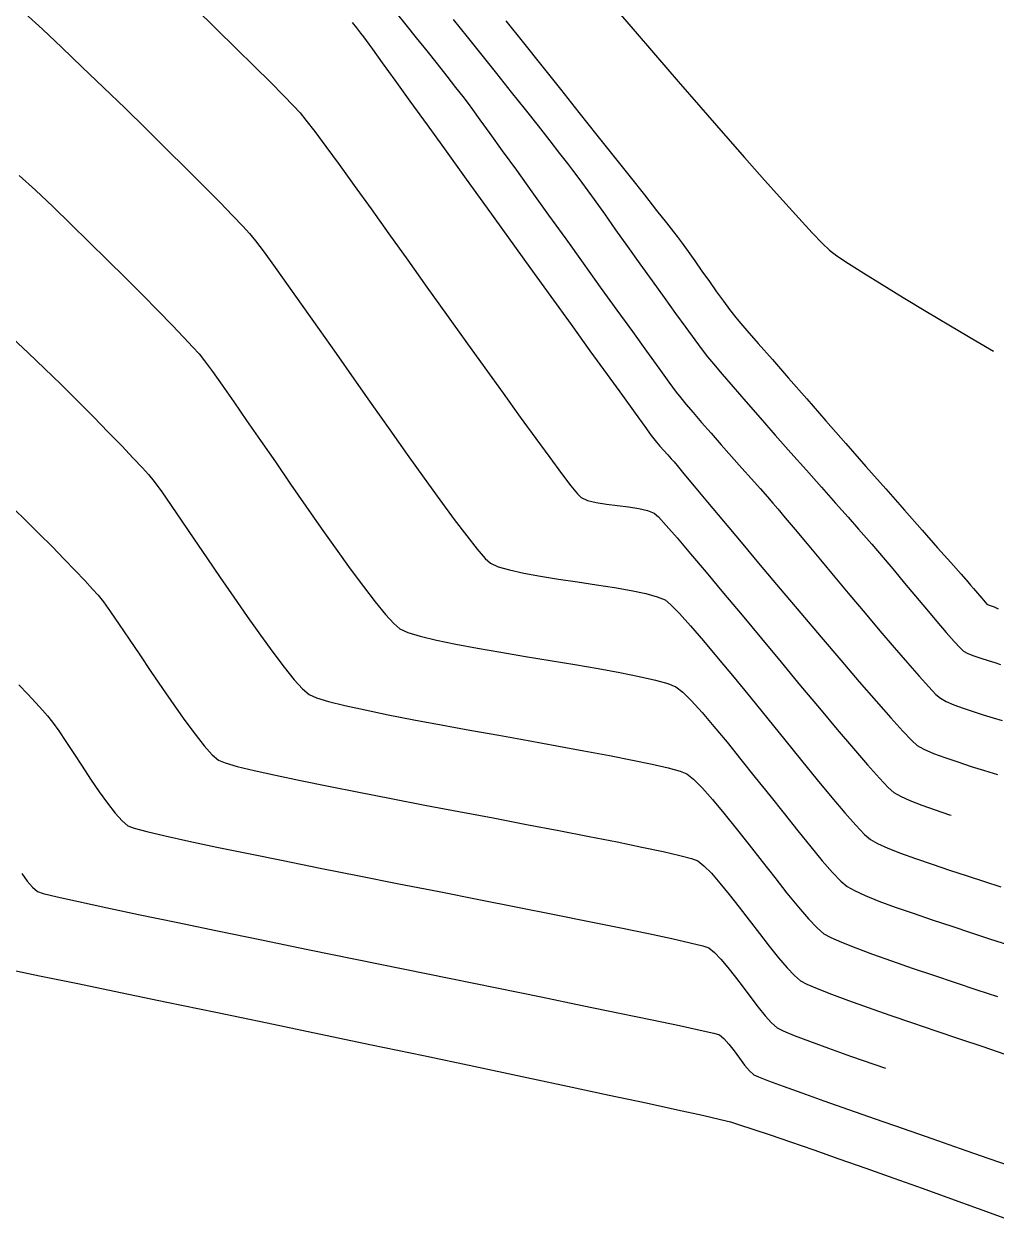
# Model space of a CAD drawing. Header units: metres. Extents: x 708868 to 711043, y 5411316 to 5413138.
# Drawn here: x 709270.6 to 709368.5, y 5411339 to 5411459.2 of the extents above; entities that cross this region are included whole.
import ezdxf

# ---------------------------------------------------------------- set-up
doc = ezdxf.new("R2010")
doc.units = ezdxf.units.M
for name, color, linetype in [('Rionegro 2010_Contours', 7, 'Continuous'), ('Rionegro 2014_Contours', 7, 'Continuous'), ('Rionegro 2018_Contours', 7, 'Continuous')]:
    doc.layers.add(name, color=color, linetype=linetype)

msp = doc.modelspace()

# ---------------------------------------------------------------- linework, layer by layer
at = {"layer": 'Rionegro 2010_Contours'}
for points in [[(709270.72, 5411460.26, 229), (709272.5, 5411458.62, 229), (709274.45, 5411456.79, 229), (709276.52, 5411454.82, 229), (709278.66, 5411452.77, 229), (709280.83, 5411450.67, 229), (709282.97, 5411448.58, 229), (709285.04, 5411446.54, 229), (709286.99, 5411444.6, 229), (709288.78, 5411442.81, 229), (709290.36, 5411441.22, 229), (709291.69, 5411439.86, 229), (709292.7, 5411438.8, 229), (709293.37, 5411438.07, 229), (709293.96, 5411437.34, 229), (709294.83, 5411436.18, 229), (709295.94, 5411434.65, 229), (709297.26, 5411432.81, 229), (709298.74, 5411430.72, 229), (709300.36, 5411428.42, 229), (709302.08, 5411425.98, 229), (709303.86, 5411423.44, 229), (709305.67, 5411420.86, 229), (709307.48, 5411418.3, 229), (709309.25, 5411415.81, 229), (709310.95, 5411413.44, 229), (709312.54, 5411411.25, 229), (709313.98, 5411409.29, 229), (709315.25, 5411407.62, 229), (709316.3, 5411406.29, 229), (709317.1, 5411405.36, 229), (709317.63, 5411404.87, 229), (709318.39, 5411404.53, 229), (709319.54, 5411404.2, 229), (709320.98, 5411403.88, 229), (709322.66, 5411403.58, 229), (709324.48, 5411403.29, 229), (709326.38, 5411403, 229), (709328.29, 5411402.71, 229), (709330.12, 5411402.42, 229), (709331.8, 5411402.13, 229), (709333.26, 5411401.83, 229), (709334.42, 5411401.51, 229), (709335.2, 5411401.18, 229), (709335.79, 5411400.7, 229), (709336.66, 5411399.82, 229), (709337.77, 5411398.58, 229), (709339.08, 5411397.06, 229), (709340.56, 5411395.3, 229), (709342.15, 5411393.37, 229), (709343.83, 5411391.32, 229), (709345.54, 5411389.21, 229), (709347.26, 5411387.09, 229), (709348.93, 5411385.03, 229), (709350.53, 5411383.09, 229), (709352, 5411381.31, 229), (709353.32, 5411379.76, 229), (709354.43, 5411378.5, 229), (709355.3, 5411377.58, 229), (709355.88, 5411377.07, 229), (709356.6, 5411376.67, 229), (709357.63, 5411376.2, 229), (709358.93, 5411375.69, 229), (709360.44, 5411375.14, 229), (709362.1, 5411374.57, 229), (709363.84, 5411373.99, 229), (709365.62, 5411373.41, 229), (709367.36, 5411372.84, 229), (709369.03, 5411372.31, 229)], [(709308.13, 5411460.28, 232), (709309.1, 5411459.07, 232), (709310.14, 5411457.78, 232), (709311.21, 5411456.45, 232), (709312.25, 5411455.13, 232), (709313.23, 5411453.89, 232), (709314.11, 5411452.78, 232), (709314.84, 5411451.85, 232), (709315.37, 5411451.15, 232), (709315.81, 5411450.55, 232), (709316.56, 5411449.52, 232), (709317.57, 5411448.12, 232), (709318.81, 5411446.4, 232), (709320.24, 5411444.43, 232), (709321.8, 5411442.25, 232), (709323.47, 5411439.92, 232), (709325.2, 5411437.52, 232), (709326.95, 5411435.08, 232), (709328.68, 5411432.68, 232), (709330.35, 5411430.36, 232), (709331.91, 5411428.19, 232), (709333.34, 5411426.22, 232), (709334.57, 5411424.51, 232), (709335.59, 5411423.12, 232), (709336.34, 5411422.1, 232), (709336.78, 5411421.52, 232), (709337.31, 5411420.88, 232), (709338.02, 5411420.04, 232), (709338.88, 5411419.05, 232), (709339.84, 5411417.96, 232), (709340.87, 5411416.8, 232), (709341.91, 5411415.62, 232), (709342.94, 5411414.46, 232), (709343.91, 5411413.37, 232), (709344.78, 5411412.39, 232), (709345.51, 5411411.57, 232), (709346.07, 5411410.94, 232), (709346.55, 5411410.37, 232), (709347.31, 5411409.46, 232), (709348.31, 5411408.26, 232), (709349.51, 5411406.83, 232), (709350.85, 5411405.22, 232), (709352.3, 5411403.48, 232), (709353.81, 5411401.68, 232), (709355.35, 5411399.86, 232), (709356.85, 5411398.08, 232), (709358.29, 5411396.39, 232), (709359.62, 5411394.85, 232), (709360.79, 5411393.52, 232), (709361.76, 5411392.44, 232), (709362.49, 5411391.68, 232), (709362.93, 5411391.28, 232), (709363.52, 5411390.95, 232), (709364.3, 5411390.61, 232), (709365.22, 5411390.28, 232), (709366.22, 5411389.95, 232), (709367.25, 5411389.63, 232), (709368.24, 5411389.33, 232), (709369.15, 5411389.05, 232)], [(709303.7, 5411459.3, 231), (709304.13, 5411458.76, 231), (709304.53, 5411458.25, 231), (709304.84, 5411457.85, 231), (709305.1, 5411457.49, 231), (709305.74, 5411456.61, 231), (709306.72, 5411455.26, 231), (709307.99, 5411453.5, 231), (709309.51, 5411451.39, 231), (709311.24, 5411448.99, 231), (709313.15, 5411446.35, 231), (709315.17, 5411443.54, 231), (709317.29, 5411440.62, 231), (709319.44, 5411437.63, 231), (709321.6, 5411434.65, 231), (709323.71, 5411431.72, 231), (709325.74, 5411428.91, 231), (709327.64, 5411426.27, 231), (709329.38, 5411423.87, 231), (709330.91, 5411421.76, 231), (709332.18, 5411419.99, 231), (709333.16, 5411418.64, 231), (709333.81, 5411417.75, 231), (709334.07, 5411417.39, 231), (709334.34, 5411417.07, 231), (709334.69, 5411416.67, 231), (709335.08, 5411416.22, 231), (709335.48, 5411415.78, 231), (709335.83, 5411415.38, 231), (709336.11, 5411415.07, 231), (709336.41, 5411414.72, 231), (709337.11, 5411413.88, 231), (709338.15, 5411412.63, 231), (709339.49, 5411411.02, 231), (709341.08, 5411409.12, 231), (709342.87, 5411406.99, 231), (709344.79, 5411404.69, 231), (709346.81, 5411402.3, 231), (709348.87, 5411399.86, 231), (709350.91, 5411397.45, 231), (709352.89, 5411395.12, 231), (709354.76, 5411392.95, 231), (709356.46, 5411390.99, 231), (709357.95, 5411389.3, 231), (709359.16, 5411387.96, 231), (709360.06, 5411387.02, 231), (709360.58, 5411386.54, 231), (709361.27, 5411386.15, 231), (709362.23, 5411385.74, 231), (709363.39, 5411385.31, 231), (709364.68, 5411384.87, 231), (709366.03, 5411384.43, 231), (709367.39, 5411384.01, 231), (709368.68, 5411383.6, 231)], [(709313.87, 5411459.61, 233), (709315.28, 5411457.85, 233), (709316.75, 5411456.02, 233), (709318.23, 5411454.16, 233), (709319.7, 5411452.31, 233), (709321.11, 5411450.54, 233), (709322.42, 5411448.89, 233), (709323.59, 5411447.4, 233), (709324.59, 5411446.13, 233), (709325.37, 5411445.13, 233), (709325.9, 5411444.45, 233), (709326.43, 5411443.74, 233), (709327.16, 5411442.73, 233), (709328.06, 5411441.49, 233), (709329.09, 5411440.04, 233), (709330.23, 5411438.45, 233), (709331.43, 5411436.77, 233), (709332.67, 5411435.03, 233), (709333.91, 5411433.3, 233), (709335.12, 5411431.61, 233), (709336.26, 5411430.03, 233), (709337.3, 5411428.59, 233), (709338.2, 5411427.35, 233), (709338.94, 5411426.35, 233), (709339.48, 5411425.65, 233), (709340.07, 5411424.94, 233), (709340.94, 5411423.92, 233), (709342.05, 5411422.64, 233), (709343.35, 5411421.15, 233), (709344.78, 5411419.52, 233), (709346.31, 5411417.78, 233), (709347.88, 5411416, 233), (709349.45, 5411414.23, 233), (709350.96, 5411412.53, 233), (709352.37, 5411410.94, 233), (709353.63, 5411409.52, 233), (709354.69, 5411408.32, 233), (709355.5, 5411407.4, 233), (709356.02, 5411406.81, 233), (709356.59, 5411406.14, 233), (709357.36, 5411405.22, 233), (709358.3, 5411404.1, 233), (709359.33, 5411402.86, 233), (709360.42, 5411401.56, 233), (709361.52, 5411400.26, 233), (709362.57, 5411399.02, 233), (709363.52, 5411397.91, 233), (709364.32, 5411397, 233), (709364.92, 5411396.35, 233), (709365.27, 5411396.02, 233), (709365.71, 5411395.78, 233), (709366.31, 5411395.55, 233), (709367, 5411395.31, 233), (709367.73, 5411395.09, 233), (709368.41, 5411394.88, 233), (709369, 5411394.69, 233)], [(709319.16, 5411459.48, 234), (709320.94, 5411457.25, 234), (709322.79, 5411454.94, 234), (709324.67, 5411452.59, 234), (709326.53, 5411450.24, 234), (709328.35, 5411447.96, 234), (709330.08, 5411445.78, 234), (709331.68, 5411443.76, 234), (709333.12, 5411441.95, 234), (709334.35, 5411440.39, 234), (709335.34, 5411439.14, 234), (709336.05, 5411438.24, 234), (709336.43, 5411437.75, 234), (709336.92, 5411437.09, 234), (709337.52, 5411436.26, 234), (709338.2, 5411435.31, 234), (709338.92, 5411434.28, 234), (709339.67, 5411433.23, 234), (709340.4, 5411432.2, 234), (709341.08, 5411431.26, 234), (709341.69, 5411430.43, 234), (709342.19, 5411429.78, 234), (709342.62, 5411429.26, 234), (709343.44, 5411428.31, 234), (709344.59, 5411427, 234), (709346.01, 5411425.37, 234), (709347.65, 5411423.49, 234), (709349.47, 5411421.42, 234), (709351.41, 5411419.21, 234), (709353.42, 5411416.93, 234), (709355.44, 5411414.63, 234), (709357.43, 5411412.38, 234), (709359.33, 5411410.22, 234), (709361.09, 5411408.22, 234), (709362.65, 5411406.44, 234), (709363.98, 5411404.94, 234), (709365.01, 5411403.77, 234), (709365.69, 5411403, 234), (709365.97, 5411402.68, 234), (709366.27, 5411402.33, 234), (709366.67, 5411401.85, 234), (709367.09, 5411401.35, 234), (709367.43, 5411400.95, 234), (709367.62, 5411400.76, 234), (709367.85, 5411400.66, 234), (709368.14, 5411400.56, 234), (709368.36, 5411400.49, 234), (709368.54, 5411400.4, 234), (709368.75, 5411400.28, 234)], [(709270.15, 5411443.92, 228), (709271.79, 5411442.42, 228), (709273.54, 5411440.77, 228), (709275.37, 5411439.02, 228), (709277.22, 5411437.21, 228), (709279.07, 5411435.39, 228), (709280.87, 5411433.6, 228), (709282.58, 5411431.88, 228), (709284.16, 5411430.27, 228), (709285.56, 5411428.84, 228), (709286.74, 5411427.6, 228), (709287.66, 5411426.62, 228), (709288.28, 5411425.94, 228), (709288.84, 5411425.24, 228), (709289.63, 5411424.17, 228), (709290.62, 5411422.79, 228), (709291.77, 5411421.14, 228), (709293.07, 5411419.26, 228), (709294.47, 5411417.22, 228), (709295.96, 5411415.07, 228), (709297.49, 5411412.85, 228), (709299.04, 5411410.61, 228), (709300.58, 5411408.41, 228), (709302.08, 5411406.3, 228), (709303.5, 5411404.32, 228), (709304.83, 5411402.53, 228), (709306.02, 5411400.98, 228), (709307.05, 5411399.72, 228), (709307.88, 5411398.8, 228), (709308.5, 5411398.27, 228), (709309.3, 5411397.9, 228), (709310.56, 5411397.52, 228), (709312.19, 5411397.13, 228), (709314.14, 5411396.73, 228), (709316.32, 5411396.32, 228), (709318.68, 5411395.91, 228), (709321.15, 5411395.5, 228), (709323.65, 5411395.08, 228), (709326.11, 5411394.68, 228), (709328.47, 5411394.27, 228), (709330.66, 5411393.88, 228), (709332.6, 5411393.49, 228), (709334.24, 5411393.12, 228), (709335.5, 5411392.76, 228), (709336.3, 5411392.42, 228), (709336.98, 5411391.9, 228), (709337.86, 5411391.03, 228), (709338.93, 5411389.86, 228), (709340.13, 5411388.46, 228), (709341.45, 5411386.86, 228), (709342.85, 5411385.13, 228), (709344.29, 5411383.32, 228), (709345.75, 5411381.49, 228), (709347.19, 5411379.67, 228), (709348.57, 5411377.94, 228), (709349.87, 5411376.34, 228), (709351.04, 5411374.93, 228), (709352.07, 5411373.75, 228), (709352.91, 5411372.87, 228), (709353.53, 5411372.33, 228), (709354.27, 5411371.92, 228), (709355.36, 5411371.43, 228), (709356.75, 5411370.87, 228), (709358.37, 5411370.27, 228), (709360.18, 5411369.64, 228), (709362.1, 5411368.99, 228), (709364.08, 5411368.33, 228), (709366.06, 5411367.68, 228), (709367.99, 5411367.05, 228), (709369.8, 5411366.46, 228)], [(709269.52, 5411427.5, 227), (709271.07, 5411426.05, 227), (709272.71, 5411424.49, 227), (709274.38, 5411422.86, 227), (709276.04, 5411421.22, 227), (709277.64, 5411419.6, 227), (709279.14, 5411418.07, 227), (709280.5, 5411416.68, 227), (709281.65, 5411415.47, 227), (709282.57, 5411414.49, 227), (709283.2, 5411413.8, 227), (709283.75, 5411413.1, 227), (709284.52, 5411412.05, 227), (709285.46, 5411410.7, 227), (709286.55, 5411409.11, 227), (709287.76, 5411407.34, 227), (709289.05, 5411405.43, 227), (709290.4, 5411403.45, 227), (709291.77, 5411401.46, 227), (709293.13, 5411399.5, 227), (709294.45, 5411397.63, 227), (709295.7, 5411395.91, 227), (709296.85, 5411394.4, 227), (709297.86, 5411393.15, 227), (709298.71, 5411392.22, 227), (709299.37, 5411391.66, 227), (709300.09, 5411391.34, 227), (709301.31, 5411390.97, 227), (709302.96, 5411390.56, 227), (709304.99, 5411390.11, 227), (709307.32, 5411389.63, 227), (709309.89, 5411389.13, 227), (709312.65, 5411388.61, 227), (709315.53, 5411388.09, 227), (709318.47, 5411387.56, 227), (709321.41, 5411387.03, 227), (709324.29, 5411386.51, 227), (709327.04, 5411386, 227), (709329.6, 5411385.52, 227), (709331.91, 5411385.07, 227), (709333.91, 5411384.65, 227), (709335.53, 5411384.27, 227), (709336.71, 5411383.94, 227), (709337.4, 5411383.67, 227), (709338.08, 5411383.13, 227), (709338.96, 5411382.25, 227), (709339.99, 5411381.09, 227), (709341.14, 5411379.71, 227), (709342.37, 5411378.17, 227), (709343.66, 5411376.54, 227), (709344.97, 5411374.87, 227), (709346.25, 5411373.23, 227), (709347.48, 5411371.67, 227), (709348.63, 5411370.27, 227), (709349.65, 5411369.08, 227), (709350.52, 5411368.17, 227), (709351.19, 5411367.59, 227), (709351.89, 5411367.2, 227), (709352.98, 5411366.72, 227), (709354.41, 5411366.15, 227), (709356.11, 5411365.52, 227), (709358.02, 5411364.84, 227), (709360.08, 5411364.13, 227), (709362.24, 5411363.4, 227), (709364.43, 5411362.67, 227), (709366.59, 5411361.95, 227), (709368.67, 5411361.26, 227)], [(709269.56, 5411410.41, 226), (709270.87, 5411409.15, 226), (709272.18, 5411407.85, 226), (709273.47, 5411406.55, 226), (709274.69, 5411405.3, 226), (709275.8, 5411404.15, 226), (709276.77, 5411403.13, 226), (709277.55, 5411402.28, 226), (709278.11, 5411401.66, 226), (709278.65, 5411400.98, 226), (709279.37, 5411399.97, 226), (709280.24, 5411398.71, 226), (709281.23, 5411397.25, 226), (709282.3, 5411395.65, 226), (709283.43, 5411393.97, 226), (709284.58, 5411392.27, 226), (709285.72, 5411390.61, 226), (709286.83, 5411389.05, 226), (709287.87, 5411387.66, 226), (709288.8, 5411386.49, 226), (709289.6, 5411385.6, 226), (709290.24, 5411385.06, 226), (709290.9, 5411384.78, 226), (709292.11, 5411384.43, 226), (709293.82, 5411384.01, 226), (709295.96, 5411383.54, 226), (709298.48, 5411383, 226), (709301.3, 5411382.43, 226), (709304.37, 5411381.82, 226), (709307.63, 5411381.19, 226), (709311.01, 5411380.54, 226), (709314.45, 5411379.89, 226), (709317.89, 5411379.24, 226), (709321.26, 5411378.59, 226), (709324.51, 5411377.97, 226), (709327.57, 5411377.38, 226), (709330.38, 5411376.82, 226), (709332.88, 5411376.31, 226), (709335, 5411375.86, 226), (709336.69, 5411375.46, 226), (709337.87, 5411375.15, 226), (709338.5, 5411374.91, 226), (709339.12, 5411374.43, 226), (709339.87, 5411373.67, 226), (709340.73, 5411372.69, 226), (709341.67, 5411371.54, 226), (709342.67, 5411370.27, 226), (709343.69, 5411368.95, 226), (709344.71, 5411367.62, 226), (709345.7, 5411366.34, 226), (709346.63, 5411365.17, 226), (709347.49, 5411364.16, 226), (709348.23, 5411363.37, 226), (709348.84, 5411362.85, 226), (709349.47, 5411362.52, 226), (709350.52, 5411362.06, 226), (709351.95, 5411361.5, 226), (709353.68, 5411360.86, 226), (709355.66, 5411360.16, 226), (709357.83, 5411359.4, 226), (709360.12, 5411358.61, 226), (709362.49, 5411357.81, 226), (709364.87, 5411357, 226), (709367.19, 5411356.22, 226), (709369.41, 5411355.47, 226)], [(709270.43, 5411373.66, 224), (709270.98, 5411372.89, 224), (709271.51, 5411372.26, 224), (709271.99, 5411371.84, 224), (709272.59, 5411371.65, 224), (709273.99, 5411371.31, 224), (709276.12, 5411370.83, 224), (709278.88, 5411370.23, 224), (709282.19, 5411369.53, 224), (709285.96, 5411368.74, 224), (709290.12, 5411367.88, 224), (709294.57, 5411366.97, 224), (709299.23, 5411366.01, 224), (709304.02, 5411365.04, 224), (709308.84, 5411364.05, 224), (709313.63, 5411363.08, 224), (709318.28, 5411362.13, 224), (709322.72, 5411361.22, 224), (709326.86, 5411360.37, 224), (709330.62, 5411359.6, 224), (709333.91, 5411358.91, 224), (709336.65, 5411358.34, 224), (709338.75, 5411357.88, 224), (709340.13, 5411357.56, 224), (709340.7, 5411357.4, 224), (709341.14, 5411357.03, 224), (709341.63, 5411356.47, 224), (709342.16, 5411355.78, 224), (709342.69, 5411355.05, 224), (709343.22, 5411354.36, 224), (709343.71, 5411353.77, 224), (709344.14, 5411353.38, 224), (709344.6, 5411353.17, 224), (709345.61, 5411352.78, 224), (709347.09, 5411352.24, 224), (709348.97, 5411351.56, 224), (709351.2, 5411350.77, 224), (709353.69, 5411349.9, 224), (709356.37, 5411348.96, 224), (709359.19, 5411347.97, 224), (709362.07, 5411346.97, 224), (709364.93, 5411345.97, 224), (709367.72, 5411344.99, 224), (709370.36, 5411344.07, 224)], [(709268.87, 5411364.04, 223), (709272.21, 5411363.36, 223), (709276.07, 5411362.56, 223), (709280.37, 5411361.68, 223), (709285.04, 5411360.71, 223), (709289.98, 5411359.68, 223), (709295.12, 5411358.61, 223), (709300.37, 5411357.52, 223), (709305.65, 5411356.41, 223), (709310.87, 5411355.32, 223), (709315.96, 5411354.24, 223), (709320.83, 5411353.22, 223), (709325.39, 5411352.25, 223), (709329.57, 5411351.35, 223), (709333.29, 5411350.55, 223), (709336.45, 5411349.87, 223), (709338.97, 5411349.31, 223), (709340.78, 5411348.89, 223), (709341.79, 5411348.64, 223), (709342.71, 5411348.36, 223), (709344.06, 5411347.92, 223), (709345.79, 5411347.34, 223), (709347.85, 5411346.63, 223), (709350.18, 5411345.82, 223), (709352.72, 5411344.93, 223), (709355.43, 5411343.98, 223), (709358.24, 5411342.98, 223), (709361.1, 5411341.96, 223), (709363.95, 5411340.94, 223), (709366.74, 5411339.93, 223), (709369.42, 5411338.96, 223)]]:
    msp.add_polyline3d(points, dxfattribs=at)
at = {"layer": 'Rionegro 2014_Contours'}
for points in [[(709329.83, 5411461.12, 235), (709332, 5411458.62, 235), (709334.25, 5411456.02, 235), (709336.54, 5411453.38, 235), (709338.82, 5411450.75, 235), (709341.06, 5411448.18, 235), (709343.21, 5411445.73, 235), (709345.22, 5411443.45, 235), (709347.06, 5411441.39, 235), (709348.67, 5411439.6, 235), (709350.03, 5411438.14, 235), (709351.07, 5411437.05, 235), (709351.76, 5411436.4, 235), (709352.52, 5411435.83, 235), (709353.69, 5411435.04, 235), (709355.23, 5411434.06, 235), (709357.07, 5411432.92, 235), (709359.17, 5411431.64, 235), (709361.48, 5411430.25, 235), (709363.94, 5411428.79, 235), (709366.49, 5411427.27, 235), (709368.28, 5411426.21, 235)], [(709270.72, 5411460.26, 229), (709272.5, 5411458.62, 229), (709274.45, 5411456.79, 229), (709276.52, 5411454.82, 229), (709278.66, 5411452.77, 229), (709280.83, 5411450.67, 229), (709282.97, 5411448.58, 229), (709285.04, 5411446.54, 229), (709286.99, 5411444.6, 229), (709288.78, 5411442.81, 229), (709290.36, 5411441.22, 229), (709291.69, 5411439.86, 229), (709292.7, 5411438.8, 229), (709293.37, 5411438.07, 229), (709293.96, 5411437.34, 229), (709294.83, 5411436.18, 229), (709295.94, 5411434.65, 229), (709297.26, 5411432.81, 229), (709298.74, 5411430.72, 229), (709300.36, 5411428.42, 229), (709302.08, 5411425.98, 229), (709303.86, 5411423.44, 229), (709305.67, 5411420.86, 229), (709307.48, 5411418.3, 229), (709309.25, 5411415.81, 229), (709310.95, 5411413.44, 229), (709312.54, 5411411.25, 229), (709313.98, 5411409.29, 229), (709315.25, 5411407.62, 229), (709316.3, 5411406.29, 229), (709317.1, 5411405.36, 229), (709317.63, 5411404.87, 229), (709318.39, 5411404.53, 229), (709319.54, 5411404.2, 229), (709320.98, 5411403.88, 229), (709322.66, 5411403.58, 229), (709324.48, 5411403.29, 229), (709326.38, 5411403, 229), (709328.29, 5411402.71, 229), (709330.12, 5411402.42, 229), (709331.8, 5411402.13, 229), (709333.26, 5411401.83, 229), (709334.42, 5411401.51, 229), (709335.2, 5411401.18, 229), (709335.79, 5411400.7, 229), (709336.66, 5411399.82, 229), (709337.77, 5411398.58, 229), (709339.08, 5411397.06, 229), (709340.56, 5411395.3, 229), (709342.15, 5411393.37, 229), (709343.83, 5411391.32, 229), (709345.54, 5411389.21, 229), (709347.26, 5411387.09, 229), (709348.93, 5411385.03, 229), (709350.53, 5411383.09, 229), (709352, 5411381.31, 229), (709353.32, 5411379.76, 229), (709354.43, 5411378.5, 229), (709355.3, 5411377.58, 229), (709355.88, 5411377.07, 229), (709356.6, 5411376.67, 229), (709357.63, 5411376.2, 229), (709358.93, 5411375.69, 229), (709360.44, 5411375.14, 229), (709362.1, 5411374.57, 229), (709363.84, 5411373.99, 229), (709365.62, 5411373.41, 229), (709367.36, 5411372.84, 229), (709369.03, 5411372.31, 229)], [(709287.85, 5411460.77, 230), (709290.01, 5411458.67, 230), (709292.02, 5411456.7, 230), (709293.86, 5411454.89, 230), (709295.46, 5411453.3, 230), (709296.79, 5411451.96, 230), (709297.8, 5411450.92, 230), (709298.45, 5411450.21, 230), (709299.04, 5411449.49, 230), (709299.92, 5411448.35, 230), (709301.04, 5411446.83, 230), (709302.38, 5411445, 230), (709303.91, 5411442.89, 230), (709305.6, 5411440.55, 230), (709307.4, 5411438.04, 230), (709309.29, 5411435.39, 230), (709311.23, 5411432.67, 230), (709313.2, 5411429.92, 230), (709315.15, 5411427.19, 230), (709317.06, 5411424.53, 230), (709318.89, 5411421.98, 230), (709320.61, 5411419.59, 230), (709322.19, 5411417.42, 230), (709323.59, 5411415.52, 230), (709324.77, 5411413.92, 230), (709325.72, 5411412.68, 230), (709326.39, 5411411.85, 230), (709326.75, 5411411.48, 230), (709327.39, 5411411.2, 230), (709328.26, 5411411, 230), (709329.3, 5411410.83, 230), (709330.41, 5411410.69, 230), (709331.53, 5411410.55, 230), (709332.57, 5411410.4, 230), (709333.45, 5411410.2, 230), (709334.1, 5411409.93, 230), (709334.54, 5411409.54, 230), (709335.33, 5411408.69, 230), (709336.42, 5411407.44, 230), (709337.78, 5411405.84, 230), (709339.36, 5411403.97, 230), (709341.1, 5411401.88, 230), (709342.97, 5411399.64, 230), (709344.91, 5411397.29, 230), (709346.89, 5411394.91, 230), (709348.85, 5411392.55, 230), (709350.75, 5411390.28, 230), (709352.54, 5411388.15, 230), (709354.17, 5411386.23, 230), (709355.6, 5411384.57, 230), (709356.79, 5411383.24, 230), (709357.68, 5411382.3, 230), (709358.23, 5411381.81, 230), (709358.91, 5411381.42, 230), (709359.86, 5411381, 230), (709361.05, 5411380.54, 230), (709362.4, 5411380.05, 230), (709363.86, 5411379.56, 230), (709364.01, 5411379.51, 230)], [(709308.13, 5411460.28, 232), (709309.1, 5411459.07, 232), (709310.14, 5411457.78, 232), (709311.21, 5411456.45, 232), (709312.25, 5411455.13, 232), (709313.23, 5411453.89, 232), (709314.11, 5411452.78, 232), (709314.84, 5411451.85, 232), (709315.37, 5411451.15, 232), (709315.81, 5411450.55, 232), (709316.56, 5411449.52, 232), (709317.57, 5411448.12, 232), (709318.81, 5411446.4, 232), (709320.24, 5411444.43, 232), (709321.8, 5411442.25, 232), (709323.47, 5411439.92, 232), (709325.2, 5411437.52, 232), (709326.95, 5411435.08, 232), (709328.68, 5411432.68, 232), (709330.35, 5411430.36, 232), (709331.91, 5411428.19, 232), (709333.34, 5411426.22, 232), (709334.57, 5411424.51, 232), (709335.59, 5411423.12, 232), (709336.34, 5411422.1, 232), (709336.78, 5411421.52, 232), (709337.31, 5411420.88, 232), (709338.02, 5411420.04, 232), (709338.88, 5411419.05, 232), (709339.84, 5411417.96, 232), (709340.87, 5411416.8, 232), (709341.91, 5411415.62, 232), (709342.94, 5411414.46, 232), (709343.91, 5411413.37, 232), (709344.78, 5411412.39, 232), (709345.51, 5411411.57, 232), (709346.07, 5411410.94, 232), (709346.55, 5411410.37, 232), (709347.31, 5411409.46, 232), (709348.31, 5411408.26, 232), (709349.51, 5411406.83, 232), (709350.85, 5411405.22, 232), (709352.3, 5411403.48, 232), (709353.81, 5411401.68, 232), (709355.35, 5411399.86, 232), (709356.85, 5411398.08, 232), (709358.29, 5411396.39, 232), (709359.62, 5411394.85, 232), (709360.79, 5411393.52, 232), (709361.76, 5411392.44, 232), (709362.49, 5411391.68, 232), (709362.93, 5411391.28, 232), (709363.52, 5411390.95, 232), (709364.3, 5411390.61, 232), (709365.22, 5411390.28, 232), (709366.22, 5411389.95, 232), (709367.25, 5411389.63, 232), (709368.24, 5411389.33, 232), (709369.15, 5411389.05, 232)], [(709303.7, 5411459.3, 231), (709304.13, 5411458.76, 231), (709304.53, 5411458.25, 231), (709304.84, 5411457.85, 231), (709305.1, 5411457.49, 231), (709305.74, 5411456.61, 231), (709306.72, 5411455.26, 231), (709307.99, 5411453.5, 231), (709309.51, 5411451.39, 231), (709311.24, 5411448.99, 231), (709313.15, 5411446.35, 231), (709315.17, 5411443.54, 231), (709317.29, 5411440.62, 231), (709319.44, 5411437.63, 231), (709321.6, 5411434.65, 231), (709323.71, 5411431.72, 231), (709325.74, 5411428.91, 231), (709327.64, 5411426.27, 231), (709329.38, 5411423.87, 231), (709330.91, 5411421.76, 231), (709332.18, 5411419.99, 231), (709333.16, 5411418.64, 231), (709333.81, 5411417.75, 231), (709334.07, 5411417.39, 231), (709334.34, 5411417.07, 231), (709334.69, 5411416.67, 231), (709335.08, 5411416.22, 231), (709335.48, 5411415.78, 231), (709335.83, 5411415.38, 231), (709336.11, 5411415.07, 231), (709336.41, 5411414.72, 231), (709337.11, 5411413.88, 231), (709338.15, 5411412.63, 231), (709339.49, 5411411.02, 231), (709341.08, 5411409.12, 231), (709342.87, 5411406.99, 231), (709344.79, 5411404.69, 231), (709346.81, 5411402.3, 231), (709348.87, 5411399.86, 231), (709350.91, 5411397.45, 231), (709352.89, 5411395.12, 231), (709354.76, 5411392.95, 231), (709356.46, 5411390.99, 231), (709357.95, 5411389.3, 231), (709359.16, 5411387.96, 231), (709360.06, 5411387.02, 231), (709360.58, 5411386.54, 231), (709361.27, 5411386.15, 231), (709362.23, 5411385.74, 231), (709363.39, 5411385.31, 231), (709364.68, 5411384.87, 231), (709366.03, 5411384.43, 231), (709367.39, 5411384.01, 231), (709368.68, 5411383.6, 231)], [(709313.87, 5411459.61, 233), (709315.28, 5411457.85, 233), (709316.75, 5411456.02, 233), (709318.23, 5411454.16, 233), (709319.7, 5411452.31, 233), (709321.11, 5411450.54, 233), (709322.42, 5411448.89, 233), (709323.59, 5411447.4, 233), (709324.59, 5411446.13, 233), (709325.37, 5411445.13, 233), (709325.9, 5411444.45, 233), (709326.43, 5411443.74, 233), (709327.16, 5411442.73, 233), (709328.06, 5411441.49, 233), (709329.09, 5411440.04, 233), (709330.23, 5411438.45, 233), (709331.43, 5411436.77, 233), (709332.67, 5411435.03, 233), (709333.91, 5411433.3, 233), (709335.12, 5411431.61, 233), (709336.26, 5411430.03, 233), (709337.3, 5411428.59, 233), (709338.2, 5411427.35, 233), (709338.94, 5411426.35, 233), (709339.48, 5411425.65, 233), (709340.07, 5411424.94, 233), (709340.94, 5411423.92, 233), (709342.05, 5411422.64, 233), (709343.35, 5411421.15, 233), (709344.78, 5411419.52, 233), (709346.31, 5411417.78, 233), (709347.88, 5411416, 233), (709349.45, 5411414.23, 233), (709350.96, 5411412.53, 233), (709352.37, 5411410.94, 233), (709353.63, 5411409.52, 233), (709354.69, 5411408.32, 233), (709355.5, 5411407.4, 233), (709356.02, 5411406.81, 233), (709356.59, 5411406.14, 233), (709357.36, 5411405.22, 233), (709358.3, 5411404.1, 233), (709359.33, 5411402.86, 233), (709360.42, 5411401.56, 233), (709361.52, 5411400.26, 233), (709362.57, 5411399.02, 233), (709363.52, 5411397.91, 233), (709364.32, 5411397, 233), (709364.92, 5411396.35, 233), (709365.27, 5411396.02, 233), (709365.71, 5411395.78, 233), (709366.31, 5411395.55, 233), (709367, 5411395.31, 233), (709367.73, 5411395.09, 233), (709368.41, 5411394.88, 233), (709369, 5411394.69, 233)], [(709319.16, 5411459.48, 234), (709320.94, 5411457.25, 234), (709322.79, 5411454.94, 234), (709324.67, 5411452.59, 234), (709326.53, 5411450.24, 234), (709328.35, 5411447.96, 234), (709330.08, 5411445.78, 234), (709331.68, 5411443.76, 234), (709333.12, 5411441.95, 234), (709334.35, 5411440.39, 234), (709335.34, 5411439.14, 234), (709336.05, 5411438.24, 234), (709336.43, 5411437.75, 234), (709336.92, 5411437.09, 234), (709337.52, 5411436.26, 234), (709338.2, 5411435.31, 234), (709338.92, 5411434.28, 234), (709339.67, 5411433.23, 234), (709340.4, 5411432.2, 234), (709341.08, 5411431.26, 234), (709341.69, 5411430.43, 234), (709342.19, 5411429.78, 234), (709342.62, 5411429.26, 234), (709343.44, 5411428.31, 234), (709344.59, 5411427, 234), (709346.01, 5411425.37, 234), (709347.65, 5411423.49, 234), (709349.47, 5411421.42, 234), (709351.41, 5411419.21, 234), (709353.42, 5411416.93, 234), (709355.44, 5411414.63, 234), (709357.43, 5411412.38, 234), (709359.33, 5411410.22, 234), (709361.09, 5411408.22, 234), (709362.65, 5411406.44, 234), (709363.98, 5411404.94, 234), (709365.01, 5411403.77, 234), (709365.69, 5411403, 234), (709365.97, 5411402.68, 234), (709366.27, 5411402.33, 234), (709366.67, 5411401.85, 234), (709367.09, 5411401.35, 234), (709367.43, 5411400.95, 234), (709367.62, 5411400.76, 234), (709367.85, 5411400.66, 234), (709368.14, 5411400.56, 234), (709368.36, 5411400.49, 234), (709368.54, 5411400.4, 234), (709368.75, 5411400.28, 234)], [(709270.15, 5411443.92, 228), (709271.79, 5411442.42, 228), (709273.54, 5411440.77, 228), (709275.37, 5411439.02, 228), (709277.22, 5411437.21, 228), (709279.07, 5411435.39, 228), (709280.87, 5411433.6, 228), (709282.58, 5411431.88, 228), (709284.16, 5411430.27, 228), (709285.56, 5411428.84, 228), (709286.74, 5411427.6, 228), (709287.66, 5411426.62, 228), (709288.28, 5411425.94, 228), (709288.84, 5411425.24, 228), (709289.63, 5411424.17, 228), (709290.62, 5411422.79, 228), (709291.77, 5411421.14, 228), (709293.07, 5411419.26, 228), (709294.47, 5411417.22, 228), (709295.96, 5411415.07, 228), (709297.49, 5411412.85, 228), (709299.04, 5411410.61, 228), (709300.58, 5411408.41, 228), (709302.08, 5411406.3, 228), (709303.5, 5411404.32, 228), (709304.83, 5411402.53, 228), (709306.02, 5411400.98, 228), (709307.05, 5411399.72, 228), (709307.88, 5411398.8, 228), (709308.5, 5411398.27, 228), (709309.3, 5411397.9, 228), (709310.56, 5411397.52, 228), (709312.19, 5411397.13, 228), (709314.14, 5411396.73, 228), (709316.32, 5411396.32, 228), (709318.68, 5411395.91, 228), (709321.15, 5411395.5, 228), (709323.65, 5411395.08, 228), (709326.11, 5411394.68, 228), (709328.47, 5411394.27, 228), (709330.66, 5411393.88, 228), (709332.6, 5411393.49, 228), (709334.24, 5411393.12, 228), (709335.5, 5411392.76, 228), (709336.3, 5411392.42, 228), (709336.98, 5411391.9, 228), (709337.86, 5411391.03, 228), (709338.93, 5411389.86, 228), (709340.13, 5411388.46, 228), (709341.45, 5411386.86, 228), (709342.85, 5411385.13, 228), (709344.29, 5411383.32, 228), (709345.75, 5411381.49, 228), (709347.19, 5411379.67, 228), (709348.57, 5411377.94, 228), (709349.87, 5411376.34, 228), (709351.04, 5411374.93, 228), (709352.07, 5411373.75, 228), (709352.91, 5411372.87, 228), (709353.53, 5411372.33, 228), (709354.27, 5411371.92, 228), (709355.36, 5411371.43, 228), (709356.75, 5411370.87, 228), (709358.37, 5411370.27, 228), (709360.18, 5411369.64, 228), (709362.1, 5411368.99, 228), (709364.08, 5411368.33, 228), (709366.06, 5411367.68, 228), (709367.99, 5411367.05, 228), (709369.8, 5411366.46, 228)], [(709269.52, 5411427.5, 227), (709271.07, 5411426.05, 227), (709272.71, 5411424.49, 227), (709274.38, 5411422.86, 227), (709276.04, 5411421.22, 227), (709277.64, 5411419.6, 227), (709279.14, 5411418.07, 227), (709280.5, 5411416.68, 227), (709281.65, 5411415.47, 227), (709282.57, 5411414.49, 227), (709283.2, 5411413.8, 227), (709283.75, 5411413.1, 227), (709284.52, 5411412.05, 227), (709285.46, 5411410.7, 227), (709286.55, 5411409.11, 227), (709287.76, 5411407.34, 227), (709289.05, 5411405.43, 227), (709290.4, 5411403.45, 227), (709291.77, 5411401.46, 227), (709293.13, 5411399.5, 227), (709294.45, 5411397.63, 227), (709295.7, 5411395.91, 227), (709296.85, 5411394.4, 227), (709297.86, 5411393.15, 227), (709298.71, 5411392.22, 227), (709299.37, 5411391.66, 227), (709300.09, 5411391.34, 227), (709301.31, 5411390.97, 227), (709302.96, 5411390.56, 227), (709304.99, 5411390.11, 227), (709307.32, 5411389.63, 227), (709309.89, 5411389.13, 227), (709312.65, 5411388.61, 227), (709315.53, 5411388.09, 227), (709318.47, 5411387.56, 227), (709321.41, 5411387.03, 227), (709324.29, 5411386.51, 227), (709327.04, 5411386, 227), (709329.6, 5411385.52, 227), (709331.91, 5411385.07, 227), (709333.91, 5411384.65, 227), (709335.53, 5411384.27, 227), (709336.71, 5411383.94, 227), (709337.4, 5411383.67, 227), (709338.08, 5411383.13, 227), (709338.96, 5411382.25, 227), (709339.99, 5411381.09, 227), (709341.14, 5411379.71, 227), (709342.37, 5411378.17, 227), (709343.66, 5411376.54, 227), (709344.97, 5411374.87, 227), (709346.25, 5411373.23, 227), (709347.48, 5411371.67, 227), (709348.63, 5411370.27, 227), (709349.65, 5411369.08, 227), (709350.52, 5411368.17, 227), (709351.19, 5411367.59, 227), (709351.89, 5411367.2, 227), (709352.98, 5411366.72, 227), (709354.41, 5411366.15, 227), (709356.11, 5411365.52, 227), (709358.02, 5411364.84, 227), (709360.08, 5411364.13, 227), (709362.24, 5411363.4, 227), (709364.43, 5411362.67, 227), (709366.59, 5411361.95, 227), (709368.67, 5411361.26, 227)], [(709269.56, 5411410.41, 226), (709270.87, 5411409.15, 226), (709272.18, 5411407.85, 226), (709273.47, 5411406.55, 226), (709274.69, 5411405.3, 226), (709275.8, 5411404.15, 226), (709276.77, 5411403.13, 226), (709277.55, 5411402.28, 226), (709278.11, 5411401.66, 226), (709278.65, 5411400.98, 226), (709279.37, 5411399.97, 226), (709280.24, 5411398.71, 226), (709281.23, 5411397.25, 226), (709282.3, 5411395.65, 226), (709283.43, 5411393.97, 226), (709284.58, 5411392.27, 226), (709285.72, 5411390.61, 226), (709286.83, 5411389.05, 226), (709287.87, 5411387.66, 226), (709288.8, 5411386.49, 226), (709289.6, 5411385.6, 226), (709290.24, 5411385.06, 226), (709290.9, 5411384.78, 226), (709292.11, 5411384.43, 226), (709293.82, 5411384.01, 226), (709295.96, 5411383.54, 226), (709298.48, 5411383, 226), (709301.3, 5411382.43, 226), (709304.37, 5411381.82, 226), (709307.63, 5411381.19, 226), (709311.01, 5411380.54, 226), (709314.45, 5411379.89, 226), (709317.89, 5411379.24, 226), (709321.26, 5411378.59, 226), (709324.51, 5411377.97, 226), (709327.57, 5411377.38, 226), (709330.38, 5411376.82, 226), (709332.88, 5411376.31, 226), (709335, 5411375.86, 226), (709336.69, 5411375.46, 226), (709337.87, 5411375.15, 226), (709338.5, 5411374.91, 226), (709339.12, 5411374.43, 226), (709339.87, 5411373.67, 226), (709340.73, 5411372.69, 226), (709341.67, 5411371.54, 226), (709342.67, 5411370.27, 226), (709343.69, 5411368.95, 226), (709344.71, 5411367.62, 226), (709345.7, 5411366.34, 226), (709346.63, 5411365.17, 226), (709347.49, 5411364.16, 226), (709348.23, 5411363.37, 226), (709348.84, 5411362.85, 226), (709349.47, 5411362.52, 226), (709350.52, 5411362.06, 226), (709351.95, 5411361.5, 226), (709353.68, 5411360.86, 226), (709355.66, 5411360.16, 226), (709357.83, 5411359.4, 226), (709360.12, 5411358.61, 226), (709362.49, 5411357.81, 226), (709364.87, 5411357, 226), (709367.19, 5411356.22, 226), (709369.41, 5411355.47, 226)], [(709270.13, 5411392.65, 225), (709271.03, 5411391.7, 225), (709271.84, 5411390.84, 225), (709272.52, 5411390.09, 225), (709273.03, 5411389.52, 225), (709273.52, 5411388.89, 225), (709274.14, 5411388.01, 225), (709274.86, 5411386.93, 225), (709275.66, 5411385.72, 225), (709276.5, 5411384.44, 225), (709277.36, 5411383.14, 225), (709278.22, 5411381.88, 225), (709279.05, 5411380.72, 225), (709279.83, 5411379.73, 225), (709280.53, 5411378.95, 225), (709281.12, 5411378.45, 225), (709281.74, 5411378.21, 225), (709283.02, 5411377.87, 225), (709284.87, 5411377.43, 225), (709287.24, 5411376.9, 225), (709290.06, 5411376.31, 225), (709293.25, 5411375.65, 225), (709296.74, 5411374.94, 225), (709300.48, 5411374.19, 225), (709304.39, 5411373.41, 225), (709308.4, 5411372.62, 225), (709312.44, 5411371.83, 225), (709316.45, 5411371.04, 225), (709320.35, 5411370.27, 225), (709324.08, 5411369.53, 225), (709327.57, 5411368.83, 225), (709330.75, 5411368.18, 225), (709333.55, 5411367.6, 225), (709335.9, 5411367.1, 225), (709337.74, 5411366.68, 225), (709339, 5411366.36, 225), (709339.6, 5411366.15, 225), (709340.17, 5411365.71, 225), (709340.83, 5411365.03, 225), (709341.54, 5411364.18, 225), (709342.29, 5411363.22, 225), (709343.06, 5411362.19, 225), (709343.83, 5411361.16, 225), (709344.57, 5411360.18, 225), (709345.28, 5411359.31, 225), (709345.93, 5411358.6, 225), (709346.49, 5411358.12, 225), (709347.09, 5411357.81, 225), (709348.2, 5411357.35, 225), (709349.75, 5411356.76, 225), (709351.67, 5411356.06, 225), (709353.89, 5411355.27, 225), (709356.34, 5411354.42, 225), (709357.41, 5411354.04, 225)], [(709270.43, 5411373.66, 224), (709270.98, 5411372.89, 224), (709271.51, 5411372.26, 224), (709271.99, 5411371.84, 224), (709272.59, 5411371.65, 224), (709273.99, 5411371.31, 224), (709276.12, 5411370.83, 224), (709278.88, 5411370.23, 224), (709282.19, 5411369.53, 224), (709285.96, 5411368.74, 224), (709290.12, 5411367.88, 224), (709294.57, 5411366.97, 224), (709299.23, 5411366.01, 224), (709304.02, 5411365.04, 224), (709308.84, 5411364.05, 224), (709313.63, 5411363.08, 224), (709318.28, 5411362.13, 224), (709322.72, 5411361.22, 224), (709326.86, 5411360.37, 224), (709330.62, 5411359.6, 224), (709333.91, 5411358.91, 224), (709336.65, 5411358.34, 224), (709338.75, 5411357.88, 224), (709340.13, 5411357.56, 224), (709340.7, 5411357.4, 224), (709341.14, 5411357.03, 224), (709341.63, 5411356.47, 224), (709342.16, 5411355.78, 224), (709342.69, 5411355.05, 224), (709343.22, 5411354.36, 224), (709343.71, 5411353.77, 224), (709344.14, 5411353.38, 224), (709344.6, 5411353.17, 224), (709345.61, 5411352.78, 224), (709347.09, 5411352.24, 224), (709348.97, 5411351.56, 224), (709351.2, 5411350.77, 224), (709353.69, 5411349.9, 224), (709356.37, 5411348.96, 224), (709359.19, 5411347.97, 224), (709362.07, 5411346.97, 224), (709364.93, 5411345.97, 224), (709367.72, 5411344.99, 224), (709370.36, 5411344.07, 224)], [(709268.87, 5411364.04, 223), (709272.21, 5411363.36, 223), (709276.07, 5411362.56, 223), (709280.37, 5411361.68, 223), (709285.04, 5411360.71, 223), (709289.98, 5411359.68, 223), (709295.12, 5411358.61, 223), (709300.37, 5411357.52, 223), (709305.65, 5411356.41, 223), (709310.87, 5411355.32, 223), (709315.96, 5411354.24, 223), (709320.83, 5411353.22, 223), (709325.39, 5411352.25, 223), (709329.57, 5411351.35, 223), (709333.29, 5411350.55, 223), (709336.45, 5411349.87, 223), (709338.97, 5411349.31, 223), (709340.78, 5411348.89, 223), (709341.79, 5411348.64, 223), (709342.71, 5411348.36, 223), (709344.06, 5411347.92, 223), (709345.79, 5411347.34, 223), (709347.85, 5411346.63, 223), (709350.18, 5411345.82, 223), (709352.72, 5411344.93, 223), (709355.43, 5411343.98, 223), (709358.24, 5411342.98, 223), (709361.1, 5411341.96, 223), (709363.95, 5411340.94, 223), (709366.74, 5411339.93, 223), (709369.42, 5411338.96, 223)]]:
    msp.add_polyline3d(points, dxfattribs=at)
at = {"layer": 'Rionegro 2018_Contours'}
for points in [[(709329.83, 5411461.12, 235), (709332, 5411458.62, 235), (709334.25, 5411456.02, 235), (709336.54, 5411453.38, 235), (709338.82, 5411450.75, 235), (709341.06, 5411448.18, 235), (709343.21, 5411445.73, 235), (709345.22, 5411443.45, 235), (709347.06, 5411441.39, 235), (709348.67, 5411439.6, 235), (709350.03, 5411438.14, 235), (709351.07, 5411437.05, 235), (709351.76, 5411436.4, 235), (709352.52, 5411435.83, 235), (709353.69, 5411435.04, 235), (709355.23, 5411434.06, 235), (709357.07, 5411432.92, 235), (709359.17, 5411431.64, 235), (709361.48, 5411430.25, 235), (709363.94, 5411428.79, 235), (709366.49, 5411427.27, 235), (709368.28, 5411426.21, 235)], [(709270.72, 5411460.26, 229), (709272.5, 5411458.62, 229), (709274.45, 5411456.79, 229), (709276.52, 5411454.82, 229), (709278.66, 5411452.77, 229), (709280.83, 5411450.67, 229), (709282.97, 5411448.58, 229), (709285.04, 5411446.54, 229), (709286.99, 5411444.6, 229), (709288.78, 5411442.81, 229), (709290.36, 5411441.22, 229), (709291.69, 5411439.86, 229), (709292.7, 5411438.8, 229), (709293.37, 5411438.07, 229), (709293.96, 5411437.34, 229), (709294.83, 5411436.18, 229), (709295.94, 5411434.65, 229), (709297.26, 5411432.81, 229), (709298.74, 5411430.72, 229), (709300.36, 5411428.42, 229), (709302.08, 5411425.98, 229), (709303.86, 5411423.44, 229), (709305.67, 5411420.86, 229), (709307.48, 5411418.3, 229), (709309.25, 5411415.81, 229), (709310.95, 5411413.44, 229), (709312.54, 5411411.25, 229), (709313.98, 5411409.29, 229), (709315.25, 5411407.62, 229), (709316.3, 5411406.29, 229), (709317.1, 5411405.36, 229), (709317.63, 5411404.87, 229), (709318.39, 5411404.53, 229), (709319.54, 5411404.2, 229), (709320.98, 5411403.88, 229), (709322.66, 5411403.58, 229), (709324.48, 5411403.29, 229), (709326.38, 5411403, 229), (709328.29, 5411402.71, 229), (709330.12, 5411402.42, 229), (709331.8, 5411402.13, 229), (709333.26, 5411401.83, 229), (709334.42, 5411401.51, 229), (709335.2, 5411401.18, 229), (709335.79, 5411400.7, 229), (709336.66, 5411399.82, 229), (709337.77, 5411398.58, 229), (709339.08, 5411397.06, 229), (709340.56, 5411395.3, 229), (709342.15, 5411393.37, 229), (709343.83, 5411391.32, 229), (709345.54, 5411389.21, 229), (709347.26, 5411387.09, 229), (709348.93, 5411385.03, 229), (709350.53, 5411383.09, 229), (709352, 5411381.31, 229), (709353.32, 5411379.76, 229), (709354.43, 5411378.5, 229), (709355.3, 5411377.58, 229), (709355.88, 5411377.07, 229), (709356.6, 5411376.67, 229), (709357.63, 5411376.2, 229), (709358.93, 5411375.69, 229), (709360.44, 5411375.14, 229), (709362.1, 5411374.57, 229), (709363.84, 5411373.99, 229), (709365.62, 5411373.41, 229), (709367.36, 5411372.84, 229), (709369.03, 5411372.31, 229)], [(709287.85, 5411460.77, 230), (709290.01, 5411458.67, 230), (709292.02, 5411456.7, 230), (709293.86, 5411454.89, 230), (709295.46, 5411453.3, 230), (709296.79, 5411451.96, 230), (709297.8, 5411450.92, 230), (709298.45, 5411450.21, 230), (709299.04, 5411449.49, 230), (709299.92, 5411448.35, 230), (709301.04, 5411446.83, 230), (709302.38, 5411445, 230), (709303.91, 5411442.89, 230), (709305.6, 5411440.55, 230), (709307.4, 5411438.04, 230), (709309.29, 5411435.39, 230), (709311.23, 5411432.67, 230), (709313.2, 5411429.92, 230), (709315.15, 5411427.19, 230), (709317.06, 5411424.53, 230), (709318.89, 5411421.98, 230), (709320.61, 5411419.59, 230), (709322.19, 5411417.42, 230), (709323.59, 5411415.52, 230), (709324.77, 5411413.92, 230), (709325.72, 5411412.68, 230), (709326.39, 5411411.85, 230), (709326.75, 5411411.48, 230), (709327.39, 5411411.2, 230), (709328.26, 5411411, 230), (709329.3, 5411410.83, 230), (709330.41, 5411410.69, 230), (709331.53, 5411410.55, 230), (709332.57, 5411410.4, 230), (709333.45, 5411410.2, 230), (709334.1, 5411409.93, 230), (709334.54, 5411409.54, 230), (709335.33, 5411408.69, 230), (709336.42, 5411407.44, 230), (709337.78, 5411405.84, 230), (709339.36, 5411403.97, 230), (709341.1, 5411401.88, 230), (709342.97, 5411399.64, 230), (709344.91, 5411397.29, 230), (709346.89, 5411394.91, 230), (709348.85, 5411392.55, 230), (709350.75, 5411390.28, 230), (709352.54, 5411388.15, 230), (709354.17, 5411386.23, 230), (709355.6, 5411384.57, 230), (709356.79, 5411383.24, 230), (709357.68, 5411382.3, 230), (709358.23, 5411381.81, 230), (709358.91, 5411381.42, 230), (709359.86, 5411381, 230), (709361.05, 5411380.54, 230), (709362.4, 5411380.05, 230), (709363.86, 5411379.56, 230), (709364.01, 5411379.51, 230)], [(709308.13, 5411460.28, 232), (709309.1, 5411459.07, 232), (709310.14, 5411457.78, 232), (709311.21, 5411456.45, 232), (709312.25, 5411455.13, 232), (709313.23, 5411453.89, 232), (709314.11, 5411452.78, 232), (709314.84, 5411451.85, 232), (709315.37, 5411451.15, 232), (709315.81, 5411450.55, 232), (709316.56, 5411449.52, 232), (709317.57, 5411448.12, 232), (709318.81, 5411446.4, 232), (709320.24, 5411444.43, 232), (709321.8, 5411442.25, 232), (709323.47, 5411439.92, 232), (709325.2, 5411437.52, 232), (709326.95, 5411435.08, 232), (709328.68, 5411432.68, 232), (709330.35, 5411430.36, 232), (709331.91, 5411428.19, 232), (709333.34, 5411426.22, 232), (709334.57, 5411424.51, 232), (709335.59, 5411423.12, 232), (709336.34, 5411422.1, 232), (709336.78, 5411421.52, 232), (709337.31, 5411420.88, 232), (709338.02, 5411420.04, 232), (709338.88, 5411419.05, 232), (709339.84, 5411417.96, 232), (709340.87, 5411416.8, 232), (709341.91, 5411415.62, 232), (709342.94, 5411414.46, 232), (709343.91, 5411413.37, 232), (709344.78, 5411412.39, 232), (709345.51, 5411411.57, 232), (709346.07, 5411410.94, 232), (709346.55, 5411410.37, 232), (709347.31, 5411409.46, 232), (709348.31, 5411408.26, 232), (709349.51, 5411406.83, 232), (709350.85, 5411405.22, 232), (709352.3, 5411403.48, 232), (709353.81, 5411401.68, 232), (709355.35, 5411399.86, 232), (709356.85, 5411398.08, 232), (709358.29, 5411396.39, 232), (709359.62, 5411394.85, 232), (709360.79, 5411393.52, 232), (709361.76, 5411392.44, 232), (709362.49, 5411391.68, 232), (709362.93, 5411391.28, 232), (709363.52, 5411390.95, 232), (709364.3, 5411390.61, 232), (709365.22, 5411390.28, 232), (709366.22, 5411389.95, 232), (709367.25, 5411389.63, 232), (709368.24, 5411389.33, 232), (709369.15, 5411389.05, 232)], [(709303.7, 5411459.3, 231), (709304.13, 5411458.76, 231), (709304.53, 5411458.25, 231), (709304.84, 5411457.85, 231), (709305.1, 5411457.49, 231), (709305.74, 5411456.61, 231), (709306.72, 5411455.26, 231), (709307.99, 5411453.5, 231), (709309.51, 5411451.39, 231), (709311.24, 5411448.99, 231), (709313.15, 5411446.35, 231), (709315.17, 5411443.54, 231), (709317.29, 5411440.62, 231), (709319.44, 5411437.63, 231), (709321.6, 5411434.65, 231), (709323.71, 5411431.72, 231), (709325.74, 5411428.91, 231), (709327.64, 5411426.27, 231), (709329.38, 5411423.87, 231), (709330.91, 5411421.76, 231), (709332.18, 5411419.99, 231), (709333.16, 5411418.64, 231), (709333.81, 5411417.75, 231), (709334.07, 5411417.39, 231), (709334.34, 5411417.07, 231), (709334.69, 5411416.67, 231), (709335.08, 5411416.22, 231), (709335.48, 5411415.78, 231), (709335.83, 5411415.38, 231), (709336.11, 5411415.07, 231), (709336.41, 5411414.72, 231), (709337.11, 5411413.88, 231), (709338.15, 5411412.63, 231), (709339.49, 5411411.02, 231), (709341.08, 5411409.12, 231), (709342.87, 5411406.99, 231), (709344.79, 5411404.69, 231), (709346.81, 5411402.3, 231), (709348.87, 5411399.86, 231), (709350.91, 5411397.45, 231), (709352.89, 5411395.12, 231), (709354.76, 5411392.95, 231), (709356.46, 5411390.99, 231), (709357.95, 5411389.3, 231), (709359.16, 5411387.96, 231), (709360.06, 5411387.02, 231), (709360.58, 5411386.54, 231), (709361.27, 5411386.15, 231), (709362.23, 5411385.74, 231), (709363.39, 5411385.31, 231), (709364.68, 5411384.87, 231), (709366.03, 5411384.43, 231), (709367.39, 5411384.01, 231), (709368.68, 5411383.6, 231)], [(709313.87, 5411459.61, 233), (709315.28, 5411457.85, 233), (709316.75, 5411456.02, 233), (709318.23, 5411454.16, 233), (709319.7, 5411452.31, 233), (709321.11, 5411450.54, 233), (709322.42, 5411448.89, 233), (709323.59, 5411447.4, 233), (709324.59, 5411446.13, 233), (709325.37, 5411445.13, 233), (709325.9, 5411444.45, 233), (709326.43, 5411443.74, 233), (709327.16, 5411442.73, 233), (709328.06, 5411441.49, 233), (709329.09, 5411440.04, 233), (709330.23, 5411438.45, 233), (709331.43, 5411436.77, 233), (709332.67, 5411435.03, 233), (709333.91, 5411433.3, 233), (709335.12, 5411431.61, 233), (709336.26, 5411430.03, 233), (709337.3, 5411428.59, 233), (709338.2, 5411427.35, 233), (709338.94, 5411426.35, 233), (709339.48, 5411425.65, 233), (709340.07, 5411424.94, 233), (709340.94, 5411423.92, 233), (709342.05, 5411422.64, 233), (709343.35, 5411421.15, 233), (709344.78, 5411419.52, 233), (709346.31, 5411417.78, 233), (709347.88, 5411416, 233), (709349.45, 5411414.23, 233), (709350.96, 5411412.53, 233), (709352.37, 5411410.94, 233), (709353.63, 5411409.52, 233), (709354.69, 5411408.32, 233), (709355.5, 5411407.4, 233), (709356.02, 5411406.81, 233), (709356.59, 5411406.14, 233), (709357.36, 5411405.22, 233), (709358.3, 5411404.1, 233), (709359.33, 5411402.86, 233), (709360.42, 5411401.56, 233), (709361.52, 5411400.26, 233), (709362.57, 5411399.02, 233), (709363.52, 5411397.91, 233), (709364.32, 5411397, 233), (709364.92, 5411396.35, 233), (709365.27, 5411396.02, 233), (709365.71, 5411395.78, 233), (709366.31, 5411395.55, 233), (709367, 5411395.31, 233), (709367.73, 5411395.09, 233), (709368.41, 5411394.88, 233), (709369, 5411394.69, 233)], [(709319.16, 5411459.48, 234), (709320.94, 5411457.25, 234), (709322.79, 5411454.94, 234), (709324.67, 5411452.59, 234), (709326.53, 5411450.24, 234), (709328.35, 5411447.96, 234), (709330.08, 5411445.78, 234), (709331.68, 5411443.76, 234), (709333.12, 5411441.95, 234), (709334.35, 5411440.39, 234), (709335.34, 5411439.14, 234), (709336.05, 5411438.24, 234), (709336.43, 5411437.75, 234), (709336.92, 5411437.09, 234), (709337.52, 5411436.26, 234), (709338.2, 5411435.31, 234), (709338.92, 5411434.28, 234), (709339.67, 5411433.23, 234), (709340.4, 5411432.2, 234), (709341.08, 5411431.26, 234), (709341.69, 5411430.43, 234), (709342.19, 5411429.78, 234), (709342.62, 5411429.26, 234), (709343.44, 5411428.31, 234), (709344.59, 5411427, 234), (709346.01, 5411425.37, 234), (709347.65, 5411423.49, 234), (709349.47, 5411421.42, 234), (709351.41, 5411419.21, 234), (709353.42, 5411416.93, 234), (709355.44, 5411414.63, 234), (709357.43, 5411412.38, 234), (709359.33, 5411410.22, 234), (709361.09, 5411408.22, 234), (709362.65, 5411406.44, 234), (709363.98, 5411404.94, 234), (709365.01, 5411403.77, 234), (709365.69, 5411403, 234), (709365.97, 5411402.68, 234), (709366.27, 5411402.33, 234), (709366.67, 5411401.85, 234), (709367.09, 5411401.35, 234), (709367.43, 5411400.95, 234), (709367.62, 5411400.76, 234), (709367.85, 5411400.66, 234), (709368.14, 5411400.56, 234), (709368.36, 5411400.49, 234), (709368.54, 5411400.4, 234), (709368.75, 5411400.28, 234)], [(709270.15, 5411443.92, 228), (709271.79, 5411442.42, 228), (709273.54, 5411440.77, 228), (709275.37, 5411439.02, 228), (709277.22, 5411437.21, 228), (709279.07, 5411435.39, 228), (709280.87, 5411433.6, 228), (709282.58, 5411431.88, 228), (709284.16, 5411430.27, 228), (709285.56, 5411428.84, 228), (709286.74, 5411427.6, 228), (709287.66, 5411426.62, 228), (709288.28, 5411425.94, 228), (709288.84, 5411425.24, 228), (709289.63, 5411424.17, 228), (709290.62, 5411422.79, 228), (709291.77, 5411421.14, 228), (709293.07, 5411419.26, 228), (709294.47, 5411417.22, 228), (709295.96, 5411415.07, 228), (709297.49, 5411412.85, 228), (709299.04, 5411410.61, 228), (709300.58, 5411408.41, 228), (709302.08, 5411406.3, 228), (709303.5, 5411404.32, 228), (709304.83, 5411402.53, 228), (709306.02, 5411400.98, 228), (709307.05, 5411399.72, 228), (709307.88, 5411398.8, 228), (709308.5, 5411398.27, 228), (709309.3, 5411397.9, 228), (709310.56, 5411397.52, 228), (709312.19, 5411397.13, 228), (709314.14, 5411396.73, 228), (709316.32, 5411396.32, 228), (709318.68, 5411395.91, 228), (709321.15, 5411395.5, 228), (709323.65, 5411395.08, 228), (709326.11, 5411394.68, 228), (709328.47, 5411394.27, 228), (709330.66, 5411393.88, 228), (709332.6, 5411393.49, 228), (709334.24, 5411393.12, 228), (709335.5, 5411392.76, 228), (709336.3, 5411392.42, 228), (709336.98, 5411391.9, 228), (709337.86, 5411391.03, 228), (709338.93, 5411389.86, 228), (709340.13, 5411388.46, 228), (709341.45, 5411386.86, 228), (709342.85, 5411385.13, 228), (709344.29, 5411383.32, 228), (709345.75, 5411381.49, 228), (709347.19, 5411379.67, 228), (709348.57, 5411377.94, 228), (709349.87, 5411376.34, 228), (709351.04, 5411374.93, 228), (709352.07, 5411373.75, 228), (709352.91, 5411372.87, 228), (709353.53, 5411372.33, 228), (709354.27, 5411371.92, 228), (709355.36, 5411371.43, 228), (709356.75, 5411370.87, 228), (709358.37, 5411370.27, 228), (709360.18, 5411369.64, 228), (709362.1, 5411368.99, 228), (709364.08, 5411368.33, 228), (709366.06, 5411367.68, 228), (709367.99, 5411367.05, 228), (709369.8, 5411366.46, 228)], [(709269.52, 5411427.5, 227), (709271.07, 5411426.05, 227), (709272.71, 5411424.49, 227), (709274.38, 5411422.86, 227), (709276.04, 5411421.22, 227), (709277.64, 5411419.6, 227), (709279.14, 5411418.07, 227), (709280.5, 5411416.68, 227), (709281.65, 5411415.47, 227), (709282.57, 5411414.49, 227), (709283.2, 5411413.8, 227), (709283.75, 5411413.1, 227), (709284.52, 5411412.05, 227), (709285.46, 5411410.7, 227), (709286.55, 5411409.11, 227), (709287.76, 5411407.34, 227), (709289.05, 5411405.43, 227), (709290.4, 5411403.45, 227), (709291.77, 5411401.46, 227), (709293.13, 5411399.5, 227), (709294.45, 5411397.63, 227), (709295.7, 5411395.91, 227), (709296.85, 5411394.4, 227), (709297.86, 5411393.15, 227), (709298.71, 5411392.22, 227), (709299.37, 5411391.66, 227), (709300.09, 5411391.34, 227), (709301.31, 5411390.97, 227), (709302.96, 5411390.56, 227), (709304.99, 5411390.11, 227), (709307.32, 5411389.63, 227), (709309.89, 5411389.13, 227), (709312.65, 5411388.61, 227), (709315.53, 5411388.09, 227), (709318.47, 5411387.56, 227), (709321.41, 5411387.03, 227), (709324.29, 5411386.51, 227), (709327.04, 5411386, 227), (709329.6, 5411385.52, 227), (709331.91, 5411385.07, 227), (709333.91, 5411384.65, 227), (709335.53, 5411384.27, 227), (709336.71, 5411383.94, 227), (709337.4, 5411383.67, 227), (709338.08, 5411383.13, 227), (709338.96, 5411382.25, 227), (709339.99, 5411381.09, 227), (709341.14, 5411379.71, 227), (709342.37, 5411378.17, 227), (709343.66, 5411376.54, 227), (709344.97, 5411374.87, 227), (709346.25, 5411373.23, 227), (709347.48, 5411371.67, 227), (709348.63, 5411370.27, 227), (709349.65, 5411369.08, 227), (709350.52, 5411368.17, 227), (709351.19, 5411367.59, 227), (709351.89, 5411367.2, 227), (709352.98, 5411366.72, 227), (709354.41, 5411366.15, 227), (709356.11, 5411365.52, 227), (709358.02, 5411364.84, 227), (709360.08, 5411364.13, 227), (709362.24, 5411363.4, 227), (709364.43, 5411362.67, 227), (709366.59, 5411361.95, 227), (709368.67, 5411361.26, 227)]]:
    msp.add_polyline3d(points, dxfattribs=at)

doc.saveas('drawing.dxf')
